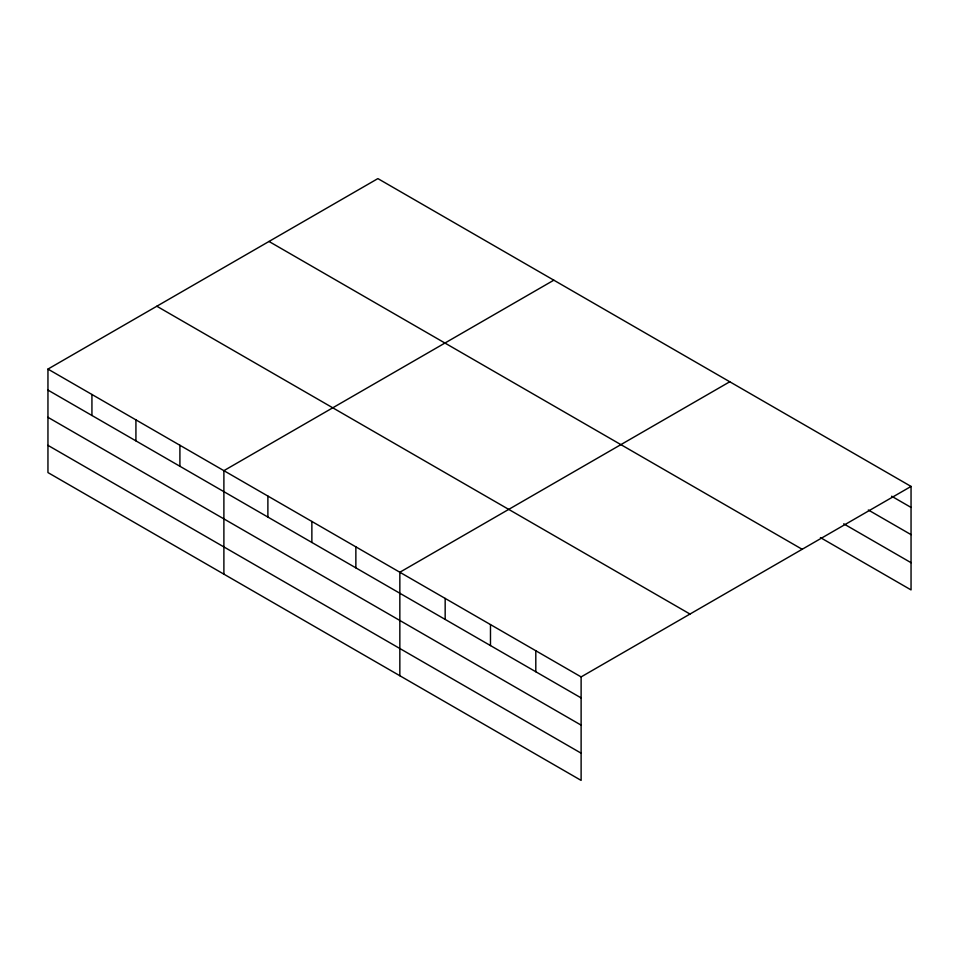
<?xml version="1.0" encoding="UTF-8"?>
<svg xmlns="http://www.w3.org/2000/svg" width="959" height="959" viewBox="0 0 959 959"><rect width="100%" height="100%" fill="white"/><g stroke="black" fill="none" stroke-linecap="round" stroke-linejoin="round"><path stroke-width="1.44" d="M47.95 369.083L581.118 676.91L581.118 780.398L47.95 472.571L47.95 369.083L377.882 178.602L911.05 486.429L911.05 589.917L820.413 537.579M553.822 280.184L223.891 470.665L223.891 574.153M729.775 381.766L399.843 572.247L399.843 675.735M581.118 676.91L911.05 486.429M891.63 496.211L911.05 507.431M868.315 509.984L911.05 534.643M843.716 523.818L911.05 562.693M269 241.464L802.168 549.291M156.832 306.233L690 614.048M47.95 390.085L581.118 697.912M47.95 417.309L581.118 725.136M47.95 445.348L581.118 753.175M535.805 650.741L535.805 671.744M490.481 624.585L490.481 645.587M445.168 598.416L445.168 619.418M355.861 546.858L355.861 567.86M311.867 521.456L311.867 542.458M267.885 496.067L267.885 517.069M179.908 445.276L179.908 466.278M135.926 419.874L135.926 440.876M91.932 394.485L91.932 415.487"/></g></svg>
